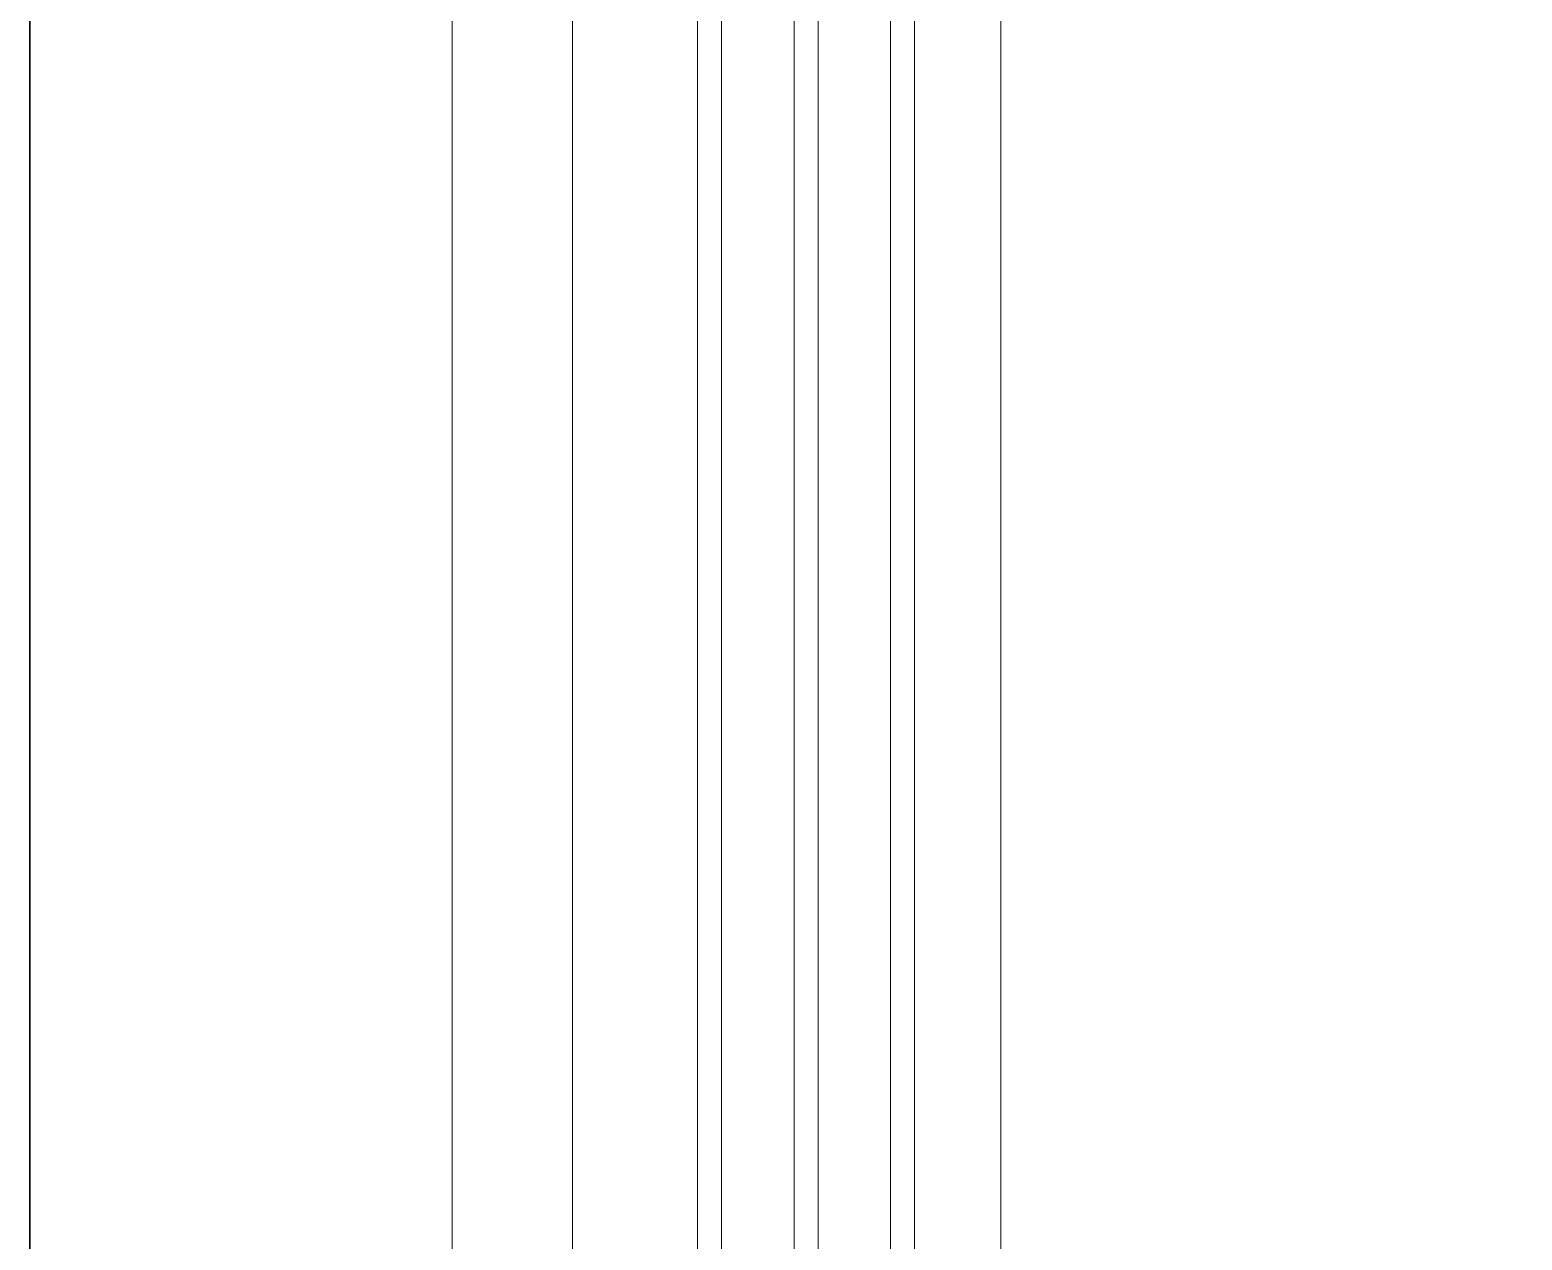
# Model space of a CAD drawing. Header units: millimetres. Extents: x 0 to 145404, y 0 to 194550.
# Drawn here: x 31175.5 to 31422.9, y 93180 to 93380.6 of the extents above; entities that cross this region are included whole.
import ezdxf

# ---------------------------------------------------------------- set-up
doc = ezdxf.new("R2010")
doc.units = ezdxf.units.MM
doc.linetypes.add('HIDDEN2', pattern=[0.1875, 0.125, -0.0625])
for name, color, linetype, lineweight in [('АР - детали окон', 152, 'Continuous', 0), ('АР - Наружная стена', 144, 'Continuous', 30), ('АР - Окна', 150, 'Continuous', 9), ('АР - окна - открывание', 251, 'Continuous', 5), ('АР - стекла', 142, 'Continuous', 0)]:
    doc.layers.add(name, color=color, linetype=linetype, lineweight=lineweight)

# ---------------------------------------------------------------- blocks, each defined once
blk = doc.blocks.new('блок балконный дверной с проходом 750мм')
at = {"layer": 'АР - детали окон', "color": 251}
blk.add_lwpolyline([(-950.000098820652, 79.99791722252277), (-900.000098820652, 79.99791722252277), (-900.000098820652, 149.9979172225228), (-50.00009882065217, 149.9979172225228), (-50.00009882065217, 79.99791722252277), (-9.882065216970659e-05, 79.99791722252277), (-9.882065216970659e-05, -250.0020827774772), (-950.000098820652, -250.0020827774771)], close=True, dxfattribs=at)
at = {"layer": 'АР - детали окон', "color": 252, "linetype": 'Continuous', "ltscale": 0.5, "flags": 128}
for points in [[(-0.0002799008871079423, 79.9997283817863), (-950.000098820652, 79.99791722205711)], [(-826.1183537294855, 60.001217348057), (-123.6859783716136, 60.00121964876755)], [(-130.7354392249035, -10.99861389282731), (-819.0688928761956, -10.99861619359606)]]:
    blk.add_lwpolyline(points, dxfattribs=at)
at = {"layer": 'АР - окна - открывание', "color": 252, "linetype": 'HIDDEN2', "lineweight": 0, "ltscale": 75}
blk.add_arc((-50.5144568612377, -0.0003663423633781804), 839.7754183786165, 180, 270, dxfattribs=at)
at = {"layer": 'АР - стекла'}
for points in [[(-122.6195224891344, 39.29084659801057), (-827.1847758915101, 39.29057083261588), (-827.1847758915101, 35.29058334995327), (-122.6195224891344, 35.29085911534796)], [(-122.6195224891344, 23.29088236314394), (-827.1847758915101, 23.29060659774925), (-827.1847758915101, 19.29061008499932), (-122.6195224891344, 19.29088585039401)], [(-122.6195966960877, 7.290933645364674), (-827.1847758915101, 7.290642362884427), (-827.1847758915101, 3.290645850192703), (-122.6195966960877, 3.290937132672951)]]:
    blk.add_lwpolyline(points, close=True, dxfattribs=at)
blk = doc.blocks.new('Квартира 1К 6300 тип 35')
at = {"layer": 'АР - Наружная стена'}
blk.add_lwpolyline([(-7150.000000000931, 6499.999999998137), (-7150.000000000931, 4.656612873077393e-10), (-6750.000000000931, 4.656612873077393e-10), (-6750.000000000931, 6499.999999998137)], close=True, dxfattribs=at)
at = {"layer": 'АР - Окна', "xscale": -1, "rotation": 89.99999999999993}
blk.add_blockref('блок балконный дверной с проходом 750мм', (-7000.002082778141, 1239.99990117969), dxfattribs=at)
blk = doc.blocks.new('V_Section_3')
blk.add_blockref('Квартира 1К 6300 тип 35', (7150.000000007451, -11949.99999976531))

msp = doc.modelspace()

# ---------------------------------------------------------------- block references
msp.add_blockref('V_Section_3', (31175.46006017162, 103346.1139150943, 1.056413898744269e-07))

doc.saveas('drawing.dxf')
